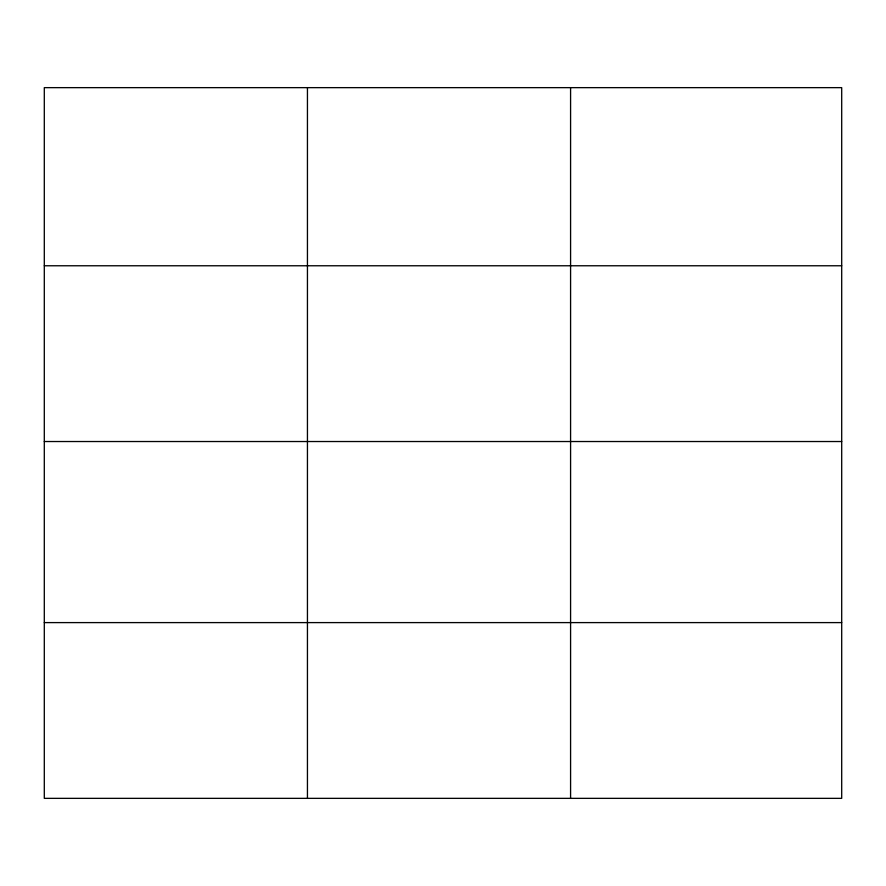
<?xml version="1.0" encoding="UTF-8"?>
<svg xmlns="http://www.w3.org/2000/svg" width="886" height="886" viewBox="0 0 886 886"><rect width="100%" height="100%" fill="white"/><g stroke="black" fill="none" stroke-linecap="round" stroke-linejoin="round"><path stroke-width="1.33" d="M841.7 441.527L841.7 87.648L44.3 87.648L44.3 798.352L841.7 798.352L841.7 441.527L44.3 441.527M44.3 265.767L841.7 265.767M44.3 622.603L841.7 622.603M570.584 87.648L570.584 798.352M307.442 87.648L307.442 798.352"/></g></svg>
